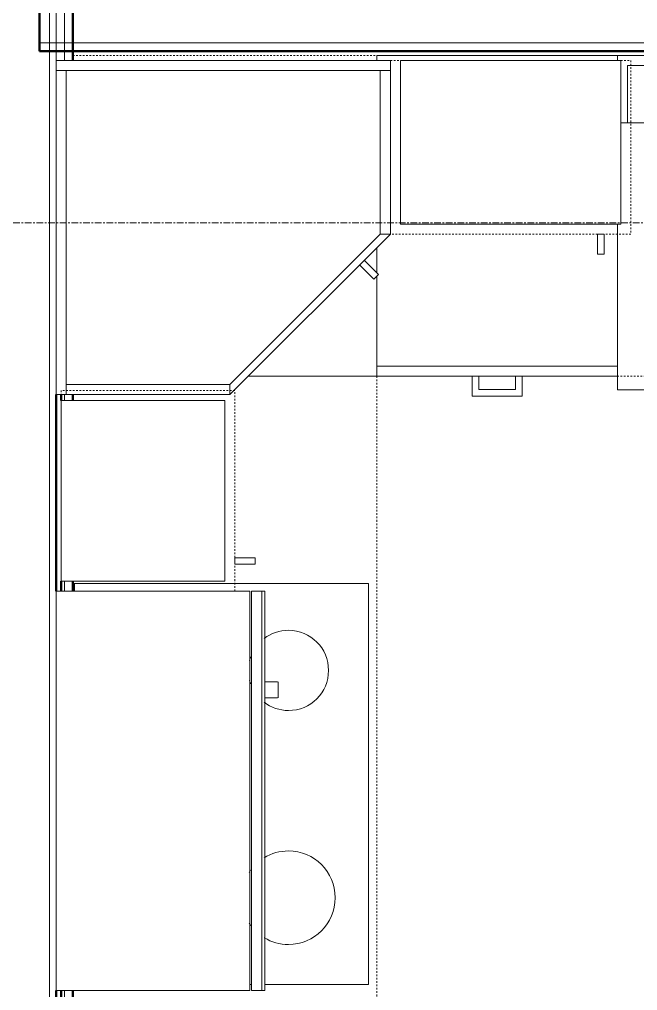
# Model space of a CAD drawing. Header units: inches. Extents: x -4217 to -1814, y 9706 to 12425.
# Drawn here: x -3338.5 to -3292.2, y 10109.8 to 10182.4 of the extents above; entities that cross this region are included whole.
import ezdxf

# ---------------------------------------------------------------- set-up
doc = ezdxf.new("R2010")
doc.units = ezdxf.units.IN
doc.header["$MEASUREMENT"] = 0
doc.linetypes.add('Dash', pattern=[0.25, 0.125, -0.125])
doc.linetypes.add('Grid Line 1_2_', pattern=[0.875, 0.5, -0.125, 0.125, -0.125])
for name, color, linetype, lineweight in [('A-WALL', 113, 'Continuous', 13), ('A-WALL-3', 10, 'Continuous', 50), ('A-WALL-4', 50, 'Continuous', 13), ('I-WALL-3', 2, 'Continuous', 50), ('P-SANR-FIXT-2', 250, 'Continuous', 9), ('Q-CASE', 31, 'Continuous', 9), ('Q-CASE-3', 250, 'Continuous', 9), ('Q-CASE-4', 250, 'Dash', 9), ('Q-CASE-HDLN-1', 250, 'Dash', 9), ('Q-SPCQ-1', 250, 'Continuous', 9), ('S-GRID-1', 1, 'Grid Line 1_2_', 9)]:
    doc.layers.add(name, color=color, linetype=linetype, lineweight=lineweight)

msp = doc.modelspace()

# ---------------------------------------------------------------- linework, layer by layer
at = {"layer": 'A-WALL'}
for p, q in [((-3336.22374, 10374.0394), (-3336.22374, 9988.4394)), ((-3335.72374, 10374.0394), (-3335.72374, 10179.3456)), ((-3335.09874, 10374.0394), (-3335.09874, 10179.3456)), ((-3335.72374, 10154.3456), (-3335.72374, 10139.6581)), ((-3335.09874, 10154.3456), (-3335.09874, 10153.9081)), ((-3335.09874, 10140.4081), (-3335.09874, 10139.6581)), ((-3335.72374, 10109.77621), (-3335.72374, 9988.4394)), ((-3335.09874, 10109.77621), (-3335.09874, 9988.4394))]:
    msp.add_line(p, q, dxfattribs=at)
at = {"layer": 'A-WALL-3'}
for p, q in [((-3336.97374, 10184.7831), (-3336.97374, 10180.0331)), ((-3336.97374, 10180.0331), (-3181.87374, 10180.0331)), ((-3335.72374, 10154.3456), (-3335.72374, 10139.6581)), ((-3335.34874, 10153.9081), (-3335.34874, 10154.3456)), ((-3335.34874, 10139.6581), (-3335.34874, 10140.4081)), ((-3335.72374, 10109.77621), (-3335.72374, 10025.3769)), ((-3335.34874, 10025.3769), (-3335.34874, 10109.77621))]:
    msp.add_line(p, q, dxfattribs=at)
at = {"layer": 'A-WALL-4'}
msp.add_line((-3181.87374, 10180.6581), (-3336.97374, 10180.6581), dxfattribs=at)
at = {"layer": 'I-WALL-3'}
for p, q in [((-3334.47374, 10179.3456), (-3334.47374, 10373.4144)), ((-3334.47374, 10153.9081), (-3334.47374, 10154.3456)), ((-3334.47374, 10139.6581), (-3334.47374, 10140.4081)), ((-3334.47374, 9988.4394), (-3334.47374, 10109.77621))]:
    msp.add_line(p, q, dxfattribs=at)
at = {"layer": 'P-SANR-FIXT-2'}
for p, q in [((-3278.48163, 10174.66269), (-3293.47374, 10174.66269)), ((-3293.72374, 10167.0956), (-3293.72374, 10154.70687)), ((-3293.72374, 10154.70687), (-3260.72374, 10154.70687))]:
    msp.add_line(p, q, dxfattribs=at)
at = {"layer": 'Q-CASE'}
for p, q in [((-3322.72374, 10154.3456), (-3310.72374, 10166.3456)), ((-3311.47374, 10166.3456), (-3322.72374, 10155.0956)), ((-3310.72374, 10166.3456), (-3311.47374, 10166.3456)), ((-3322.72374, 10155.0956), (-3322.72374, 10154.3456))]:
    msp.add_line(p, q, dxfattribs=at)
at = {"layer": 'Q-CASE-3'}
for p, q in [((-3311.72374, 10179.7206), (-3311.72374, 10179.3456)), ((-3293.72374, 10179.7206), (-3311.72374, 10179.7206)), ((-3293.72374, 10179.3456), (-3293.72374, 10179.7206)), ((-3260.72374, 10179.7206), (-3293.72374, 10179.7206)), ((-3293.72374, 10179.7206), (-3293.72374, 10179.3456)), ((-3260.72374, 10179.7206), (-3293.72374, 10179.7206)), ((-3293.72374, 10179.7206), (-3293.72374, 10179.3456)), ((-3335.72374, 10179.3456), (-3335.72374, 10178.5956)), ((-3310.72374, 10179.3456), (-3335.72374, 10179.3456)), ((-3310.72374, 10178.5956), (-3310.72374, 10179.3456)), ((-3293.47374, 10179.3456), (-3309.97374, 10179.3456)), ((-3309.97374, 10179.3456), (-3309.97374, 10167.0956)), ((-3293.47374, 10167.0956), (-3293.47374, 10179.3456)), ((-3278.95641, 10178.9706), (-3292.97374, 10178.9706)), ((-3292.97374, 10178.9706), (-3292.97374, 10174.66269)), ((-3334.97374, 10178.5956), (-3335.72374, 10178.5956)), ((-3335.72374, 10178.5956), (-3335.72374, 10154.3456)), ((-3335.72374, 10178.5956), (-3310.72374, 10178.5956)), ((-3334.97374, 10178.5956), (-3334.97374, 10155.0956)), ((-3311.47374, 10178.5956), (-3334.97374, 10178.5956)), ((-3334.97374, 10154.3456), (-3334.97374, 10178.5956)), ((-3311.47374, 10166.3456), (-3311.47374, 10178.5956)), ((-3310.72374, 10178.5956), (-3311.47374, 10178.5956)), ((-3311.47374, 10178.5956), (-3311.47374, 10166.3456)), ((-3310.72374, 10166.3456), (-3310.72374, 10178.5956)), ((-3309.97374, 10167.0956), (-3293.47374, 10167.0956)), ((-3293.72374, 10156.4706), (-3293.72374, 10167.0956)), ((-3322.72374, 10155.0956), (-3311.47374, 10166.3456)), ((-3311.47374, 10166.3456), (-3310.72374, 10166.3456)), ((-3295.21218, 10166.3456), (-3294.72374, 10166.3456)), ((-3295.21218, 10166.3456), (-3295.21218, 10164.84634)), ((-3294.72374, 10164.84634), (-3294.72374, 10166.3456)), ((-3311.72374, 10165.3456), (-3311.72374, 10163.44017)), ((-3295.21218, 10164.84634), (-3294.72374, 10164.84634)), ((-3311.61632, 10163.33275), (-3312.67645, 10164.39288)), ((-3313.02183, 10164.0475), (-3311.9617, 10162.98736)), ((-3311.9617, 10162.98736), (-3311.61632, 10163.33275)), ((-3311.72374, 10163.22533), (-3311.72374, 10156.4706)), ((-3311.72374, 10155.7206), (-3311.72374, 10156.4706)), ((-3311.72374, 10156.4706), (-3293.72374, 10156.4706)), ((-3293.72374, 10156.4706), (-3293.72374, 10155.7206)), ((-3293.72374, 10155.7206), (-3311.72374, 10155.7206)), ((-3304.59874, 10155.7206), (-3304.59874, 10154.2206)), ((-3304.09936, 10155.7206), (-3304.59874, 10155.7206)), ((-3304.09936, 10154.71997), (-3304.09936, 10155.7206)), ((-3301.34811, 10155.7206), (-3300.84874, 10155.7206)), ((-3301.34811, 10155.7206), (-3301.34811, 10154.71997)), ((-3300.84874, 10154.2206), (-3300.84874, 10155.7206)), ((-3334.97374, 10155.0956), (-3322.72374, 10155.0956)), ((-3322.72374, 10155.0956), (-3334.97374, 10155.0956)), ((-3334.97374, 10155.0956), (-3334.97374, 10154.3456)), ((-3322.72374, 10154.3456), (-3322.72374, 10155.0956)), ((-3301.34811, 10154.71997), (-3304.09936, 10154.71997)), ((-3335.72374, 10154.3456), (-3334.97374, 10154.3456)), ((-3334.97374, 10154.3456), (-3322.72374, 10154.3456)), ((-3304.59874, 10154.2206), (-3300.84874, 10154.2206)), ((-3323.09874, 10153.9081), (-3335.34874, 10153.9081)), ((-3335.34874, 10153.9081), (-3335.34874, 10140.4081)), ((-3323.09874, 10140.4081), (-3323.09874, 10153.9081)), ((-3322.34874, 10141.6581), (-3322.34874, 10142.14654)), ((-3320.84948, 10142.14654), (-3322.34874, 10142.14654)), ((-3322.34874, 10141.6581), (-3320.84948, 10141.6581)), ((-3320.84948, 10141.6581), (-3320.84948, 10142.14654)), ((-3335.34874, 10140.4081), (-3323.09874, 10140.4081)), ((-3335.72374, 10139.6581), (-3321.23555, 10139.6581)), ((-3335.72374, 10139.6581), (-3335.72374, 10109.77621)), ((-3321.23555, 10139.6581), (-3321.23555, 10109.77621)), ((-3321.11744, 10109.77621), (-3321.11744, 10139.6581)), ((-3321.11744, 10139.6581), (-3320.33004, 10139.6581)), ((-3320.33004, 10139.6581), (-3320.1244, 10139.6581)), ((-3320.33004, 10109.77621), (-3320.33004, 10139.6581)), ((-3320.1244, 10109.77621), (-3320.1244, 10139.6581)), ((-3320.08896, 10132.85808), (-3319.17376, 10132.85808)), ((-3319.12459, 10131.66597), (-3319.12459, 10132.85808)), ((-3319.17376, 10131.66597), (-3320.08896, 10131.66597)), ((-3321.23555, 10109.77621), (-3335.72374, 10109.77621)), ((-3320.33004, 10109.77621), (-3321.11744, 10109.77621)), ((-3320.1244, 10109.77621), (-3320.33004, 10109.77621))]:
    msp.add_line(p, q, dxfattribs=at)
at = {"layer": 'Q-CASE-4'}
for p, q in [((-3310.72374, 10166.3456), (-3310.72374, 10179.3456)), ((-3310.72374, 10179.3456), (-3292.72374, 10179.3456)), ((-3292.72374, 10179.3456), (-3292.72374, 10166.3456)), ((-3292.72374, 10166.3456), (-3310.72374, 10166.3456)), ((-3322.34874, 10154.6581), (-3335.34874, 10154.6581)), ((-3335.34874, 10154.6581), (-3335.34874, 10139.6581)), ((-3322.34874, 10139.6581), (-3322.34874, 10154.6581)), ((-3335.34874, 10139.6581), (-3322.34874, 10139.6581))]:
    msp.add_line(p, q, dxfattribs=at)
at = {"layer": 'Q-CASE-HDLN-1'}
for p, q in [((-3334.47374, 10179.7206), (-3217.62374, 10179.7206)), ((-3217.62374, 10155.7206), (-3321.34874, 10155.7206)), ((-3321.34874, 10155.7206), (-3311.72374, 10155.7206)), ((-3311.72374, 10155.7206), (-3311.72374, 10025.3769))]:
    msp.add_line(p, q, dxfattribs=at)
at = {"layer": 'Q-SPCQ-1'}
for p, q in [((-3312.34874, 10140.2206), (-3334.47374, 10140.2206)), ((-3334.34874, 10139.6581), (-3334.34874, 10140.2206)), ((-3312.34874, 10110.2206), (-3312.34874, 10140.2206)), ((-3321.23555, 10110.2206), (-3321.11744, 10110.2206)), ((-3320.1246, 10110.2206), (-3312.34874, 10110.2206))]:
    msp.add_line(p, q, dxfattribs=at)
for centre, radius, start, end in [((-3318.34874, 10133.7206), 3, 90, 127.3911201), ((-3318.34874, 10133.7206), 3, 270, 90), ((-3318.34874, 10133.7206), 3, 160.2144336, 165.4572724), ((-3318.34874, 10133.7206), 3, 194.5427276, 199.7855664), ((-3318.34874, 10133.7206), 3, 232.6088799, 270), ((-3318.34874, 10116.7206), 3.5, 90, 121.2354194), ((-3318.34874, 10116.7206), 3.5, 270, 90), ((-3318.34874, 10116.7206), 3.5, 143.7136791, 147.2163338), ((-3318.34874, 10116.7206), 3.5, 212.7836662, 216.2863209), ((-3318.34874, 10116.7206), 3.5, 238.8184888, 270)]:
    msp.add_arc(centre, radius, start, end, dxfattribs=at)
at = {"layer": 'S-GRID-1'}
msp.add_line((-1814.20638, 10167.1894), (-4168.71446, 10167.1894), dxfattribs=at)

doc.saveas('drawing.dxf')
